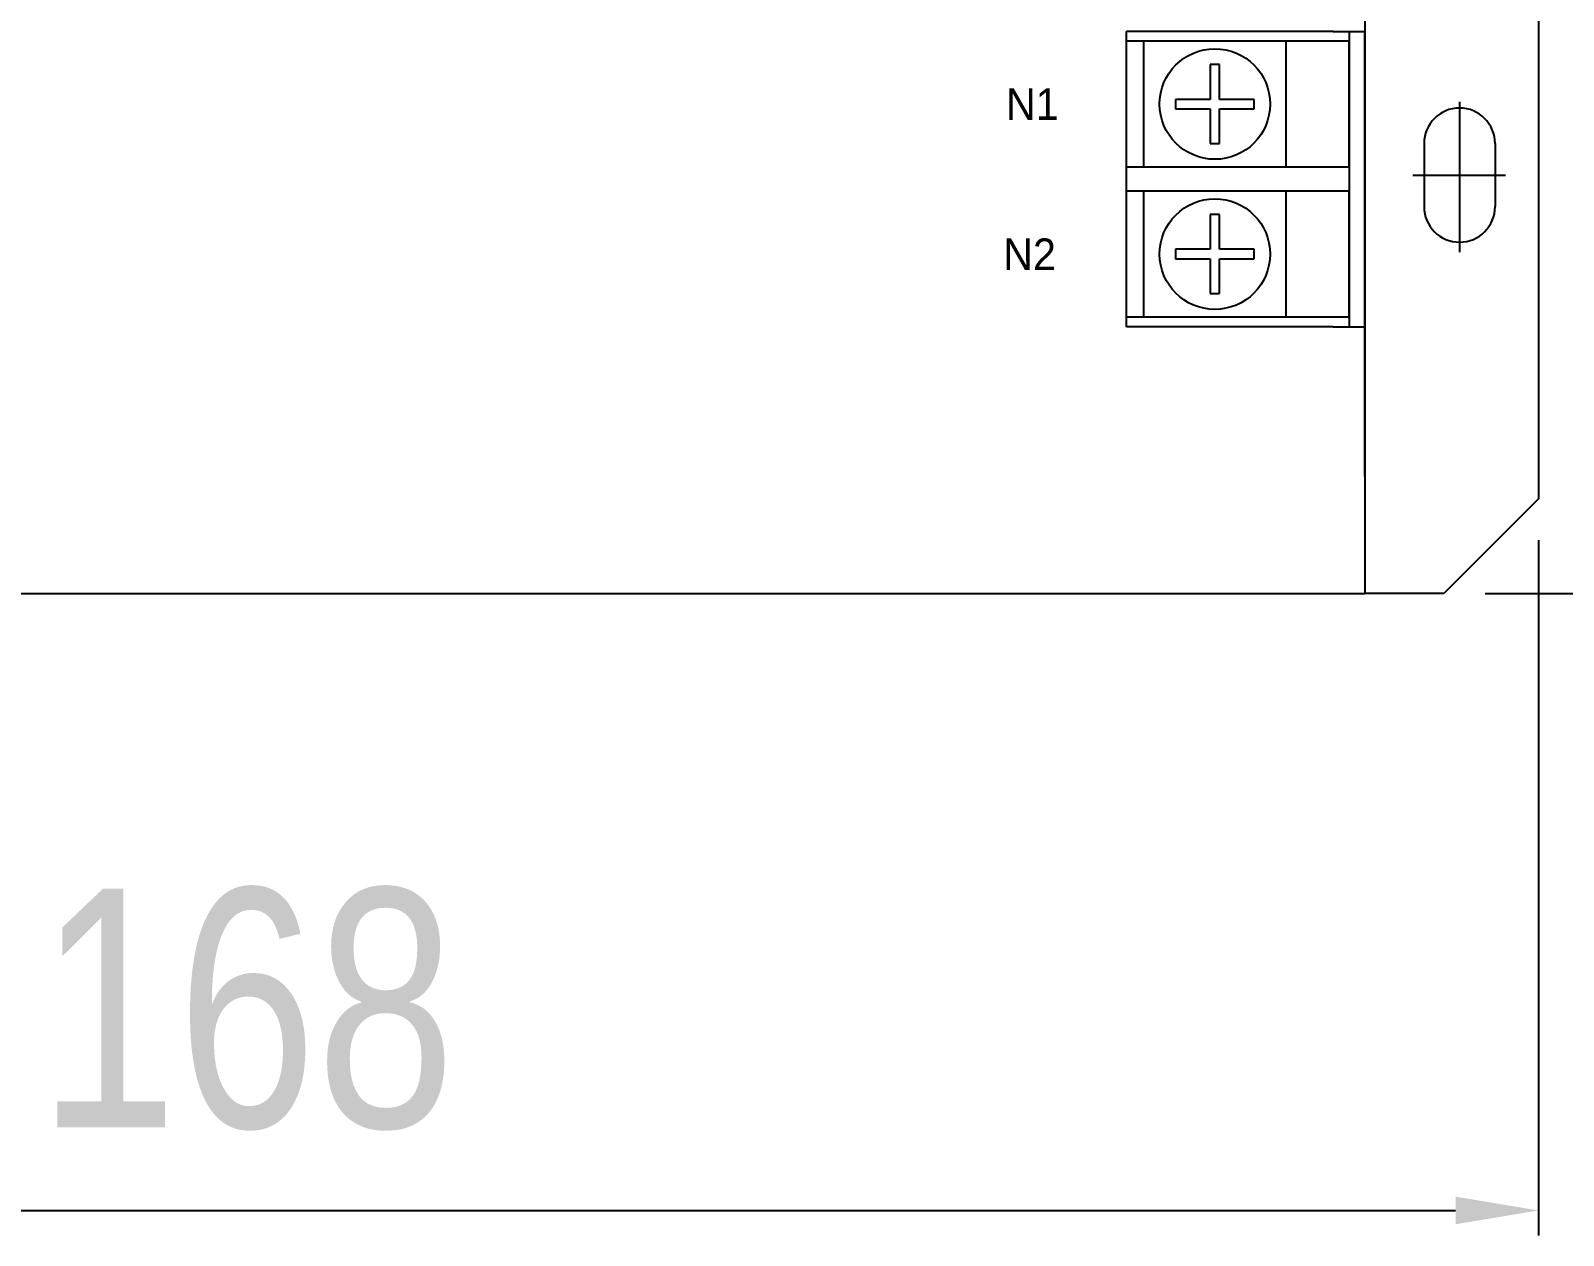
# Model space of a CAD drawing. Header units: millimetres. Extents: x 30232679 to 30326002, y -948068 to -920528.
# Drawn here: x 30315286 to 30317008, y -927074 to -925720 of the extents above; entities that cross this region are included whole.
import ezdxf

# ---------------------------------------------------------------- set-up
doc = ezdxf.new("R2010")
doc.units = ezdxf.units.MM
doc.header["$LTSCALE"] = 600
doc.header["$MEASUREMENT"] = 0
doc.layers.get('0').update_dxf_attribs({"linetype": 'CONTINUOUS'})
doc.layers.add('PARKING', color=7, linetype='CONTINUOUS')
doc.styles.add('돋움', font='Dotum.ttf')

msp = doc.modelspace()

# ---------------------------------------------------------------- linework, layer by layer
at = {"color": 1}
for p, q in [((30316980.4, -926292.6, 14196.4), (30316980.4, -927073.8, 14196.4)), ((30316920.5, -926352.5, 14196.4), (30317668.6, -926352.5, 14196.4)), ((30314092.9, -927045.8, 14196.4), (30316887.2, -927045.8, 14196.4))]:
    msp.add_line(p, q, dxfattribs=at)
msp.add_solid([(30316887.2, -927030.3, 14196.4), (30316887.2, -927061.3, 14196.4), (30316980.4, -927045.8, 14196.4)], dxfattribs=at)
at = {"layer": 'PARKING', "linetype": 'Continuous'}
for p, q in [((30316980.4, -924099.3, 14196.4), (30316980.4, -926246.1, 14196.4)), ((30316785.2, -925467.2, 14196.4), (30316785.2, -925720.9, 14196.4)), ((30316517.3, -926052.7, 14196.4), (30316517.3, -925720.9, 14196.4)), ((30316749.7, -925720.9, 14196.4), (30316517.3, -925720.9, 14196.4)), ((30316517.3, -925731.5, 14196.4), (30316732, -925731.5, 14196.4)), ((30316536.8, -925873.5, 14196.4), (30316536.8, -925731.5, 14196.4)), ((30316696.5, -925731.5, 14196.4), (30316696.5, -925873.5, 14196.4)), ((30316732, -925731.5, 14196.4), (30316767.5, -925731.5, 14196.4)), ((30316749.7, -925720.9, 14196.4), (30316785.2, -925720.9, 14196.4)), ((30316767.5, -925720.9, 14196.4), (30316767.5, -926052.7, 14196.4)), ((30316767.5, -925720.9, 14196.4), (30316767.5, -925731.5, 14196.4)), ((30316767.5, -925873.5, 14196.4), (30316767.5, -925731.5, 14196.4)), ((30316785.2, -925720.9, 14196.4), (30316785.2, -926052.7, 14196.4)), ((30316785.2, -926221.2, 14196.4), (30316785.2, -925720.9, 14196.4)), ((30316611.4, -925758.2, 14196.4), (30316611.4, -925759.5, 14196.4)), ((30316611.8, -925758.2, 14196.4), (30316611.4, -925758.2, 14196.4)), ((30316611.4, -925759.5, 14196.4), (30316611.4, -925760.9, 14196.4)), ((30316611.4, -925760.9, 14196.4), (30316611.4, -925762.3, 14196.4)), ((30316611.4, -925762.3, 14196.4), (30316611.4, -925763.8, 14196.4)), ((30316611.4, -925763.8, 14196.4), (30316611.4, -925765.3, 14196.4)), ((30316611.4, -925765.3, 14196.4), (30316611.4, -925766.9, 14196.4)), ((30316611.4, -925766.9, 14196.4), (30316611.4, -925768.4, 14196.4)), ((30316612.2, -925758.2, 14196.4), (30316611.8, -925758.2, 14196.4)), ((30316612.7, -925758.2, 14196.4), (30316612.2, -925758.2, 14196.4)), ((30316613.1, -925758.2, 14196.4), (30316612.7, -925758.2, 14196.4)), ((30316613.6, -925758.2, 14196.4), (30316613.1, -925758.2, 14196.4)), ((30316614, -925758.2, 14196.4), (30316613.6, -925758.2, 14196.4)), ((30316614.5, -925758.2, 14196.4), (30316614, -925758.2, 14196.4)), ((30316614.9, -925758.2, 14196.4), (30316614.5, -925758.2, 14196.4)), ((30316615.4, -925758.2, 14196.4), (30316614.9, -925758.2, 14196.4)), ((30316615.8, -925758.2, 14196.4), (30316615.4, -925758.2, 14196.4)), ((30316616.2, -925758.2, 14196.4), (30316615.8, -925758.2, 14196.4)), ((30316616.7, -925758.2, 14196.4), (30316616.2, -925758.2, 14196.4)), ((30316617.1, -925758.2, 14196.4), (30316616.7, -925758.2, 14196.4)), ((30316617.6, -925758.2, 14196.4), (30316617.1, -925758.2, 14196.4)), ((30316618, -925758.2, 14196.4), (30316617.6, -925758.2, 14196.4)), ((30316618.5, -925758.2, 14196.4), (30316618, -925758.2, 14196.4)), ((30316618.9, -925758.2, 14196.4), (30316618.5, -925758.2, 14196.4)), ((30316619.3, -925758.2, 14196.4), (30316618.9, -925758.2, 14196.4)), ((30316619.8, -925758.2, 14196.4), (30316619.3, -925758.2, 14196.4)), ((30316620.2, -925758.2, 14196.4), (30316619.8, -925758.2, 14196.4)), ((30316620.7, -925758.2, 14196.4), (30316620.2, -925758.2, 14196.4)), ((30316621.1, -925758.2, 14196.4), (30316620.7, -925758.2, 14196.4)), ((30316621.6, -925758.2, 14196.4), (30316621.1, -925758.2, 14196.4)), ((30316622, -925758.2, 14196.4), (30316621.6, -925758.2, 14196.4)), ((30316622, -925759.5, 14196.4), (30316622, -925758.2, 14196.4)), ((30316622, -925760.8, 14196.4), (30316622, -925759.5, 14196.4)), ((30316622, -925762.2, 14196.4), (30316622, -925760.8, 14196.4)), ((30316622, -925763.6, 14196.4), (30316622, -925762.2, 14196.4)), ((30316622, -925765, 14196.4), (30316622, -925763.6, 14196.4)), ((30316622, -925766.5, 14196.4), (30316622, -925765, 14196.4)), ((30316622, -925768, 14196.4), (30316622, -925766.5, 14196.4)), ((30316611.4, -925768.4, 14196.4), (30316611.4, -925770.1, 14196.4)), ((30316611.4, -925770.1, 14196.4), (30316611.4, -925771.7, 14196.4)), ((30316611.4, -925771.7, 14196.4), (30316611.4, -925773.4, 14196.4)), ((30316611.4, -925773.4, 14196.4), (30316611.4, -925775.1, 14196.4)), ((30316611.4, -925775.1, 14196.4), (30316611.4, -925776.7, 14196.4)), ((30316611.4, -925776.7, 14196.4), (30316611.4, -925778.4, 14196.4)), ((30316611.4, -925778.4, 14196.4), (30316611.4, -925780.1, 14196.4)), ((30316611.4, -925780.1, 14196.4), (30316611.4, -925781.8, 14196.4)), ((30316611.4, -925781.8, 14196.4), (30316611.4, -925783.5, 14196.4)), ((30316611.4, -925783.5, 14196.4), (30316611.4, -925785.2, 14196.4)), ((30316622, -925769.6, 14196.4), (30316622, -925768, 14196.4)), ((30316622, -925771.1, 14196.4), (30316622, -925769.6, 14196.4)), ((30316622, -925772.7, 14196.4), (30316622, -925771.1, 14196.4)), ((30316622, -925774.3, 14196.4), (30316622, -925772.7, 14196.4)), ((30316622, -925776, 14196.4), (30316622, -925774.3, 14196.4)), ((30316622, -925777.6, 14196.4), (30316622, -925776, 14196.4)), ((30316622, -925779.3, 14196.4), (30316622, -925777.6, 14196.4)), ((30316622, -925781.1, 14196.4), (30316622, -925779.3, 14196.4)), ((30316622, -925782.8, 14196.4), (30316622, -925781.1, 14196.4)), ((30316622, -925784.5, 14196.4), (30316622, -925782.8, 14196.4)), ((30316572.3, -925797.2, 14196.4), (30316572.3, -925797.6, 14196.4)), ((30316573.6, -925797.2, 14196.4), (30316572.3, -925797.2, 14196.4)), ((30316572.3, -925797.6, 14196.4), (30316572.3, -925798.1, 14196.4)), ((30316572.3, -925798.1, 14196.4), (30316572.3, -925798.5, 14196.4)), ((30316572.3, -925798.5, 14196.4), (30316572.3, -925799, 14196.4)), ((30316572.3, -925799, 14196.4), (30316572.3, -925799.4, 14196.4)), ((30316572.3, -925799.4, 14196.4), (30316572.3, -925799.9, 14196.4)), ((30316572.3, -925799.9, 14196.4), (30316572.3, -925800.3, 14196.4)), ((30316572.3, -925800.3, 14196.4), (30316572.3, -925800.7, 14196.4)), ((30316572.3, -925800.7, 14196.4), (30316572.3, -925801.2, 14196.4)), ((30316572.3, -925801.2, 14196.4), (30316572.3, -925801.6, 14196.4)), ((30316575, -925797.2, 14196.4), (30316573.6, -925797.2, 14196.4)), ((30316576.3, -925797.2, 14196.4), (30316575, -925797.2, 14196.4)), ((30316577.8, -925797.2, 14196.4), (30316576.3, -925797.2, 14196.4)), ((30316579.2, -925797.2, 14196.4), (30316577.8, -925797.2, 14196.4)), ((30316580.7, -925797.2, 14196.4), (30316579.2, -925797.2, 14196.4)), ((30316582.2, -925797.2, 14196.4), (30316580.7, -925797.2, 14196.4)), ((30316583.7, -925797.2, 14196.4), (30316582.2, -925797.2, 14196.4)), ((30316585.3, -925797.2, 14196.4), (30316583.7, -925797.2, 14196.4)), ((30316586.9, -925797.2, 14196.4), (30316585.3, -925797.2, 14196.4)), ((30316588.5, -925797.2, 14196.4), (30316586.9, -925797.2, 14196.4)), ((30316590.2, -925797.2, 14196.4), (30316588.5, -925797.2, 14196.4)), ((30316591.8, -925797.2, 14196.4), (30316590.2, -925797.2, 14196.4)), ((30316593.5, -925797.2, 14196.4), (30316591.8, -925797.2, 14196.4)), ((30316595.2, -925797.2, 14196.4), (30316593.5, -925797.2, 14196.4)), ((30316597, -925797.2, 14196.4), (30316595.2, -925797.2, 14196.4)), ((30316598.7, -925797.2, 14196.4), (30316597, -925797.2, 14196.4)), ((30316600.5, -925797.2, 14196.4), (30316598.7, -925797.2, 14196.4)), ((30316602.3, -925797.2, 14196.4), (30316600.5, -925797.2, 14196.4)), ((30316604.1, -925797.2, 14196.4), (30316602.3, -925797.2, 14196.4)), ((30316605.9, -925797.2, 14196.4), (30316604.1, -925797.2, 14196.4)), ((30316607.7, -925797.2, 14196.4), (30316605.9, -925797.2, 14196.4)), ((30316609.5, -925797.2, 14196.4), (30316607.7, -925797.2, 14196.4)), ((30316611.4, -925797.2, 14196.4), (30316609.5, -925797.2, 14196.4)), ((30316611.4, -925785.2, 14196.4), (30316611.4, -925786.9, 14196.4)), ((30316611.4, -925786.9, 14196.4), (30316611.4, -925788.6, 14196.4)), ((30316611.4, -925788.6, 14196.4), (30316611.4, -925790.3, 14196.4)), ((30316611.4, -925790.3, 14196.4), (30316611.4, -925792.1, 14196.4)), ((30316611.4, -925792.1, 14196.4), (30316611.4, -925793.8, 14196.4)), ((30316611.4, -925793.8, 14196.4), (30316611.4, -925795.5, 14196.4)), ((30316611.4, -925795.5, 14196.4), (30316611.4, -925797.2, 14196.4)), ((30316622, -925786.3, 14196.4), (30316622, -925784.5, 14196.4)), ((30316622, -925788.1, 14196.4), (30316622, -925786.3, 14196.4)), ((30316622, -925789.9, 14196.4), (30316622, -925788.1, 14196.4)), ((30316622, -925791.7, 14196.4), (30316622, -925789.9, 14196.4)), ((30316622, -925793.6, 14196.4), (30316622, -925791.7, 14196.4)), ((30316622, -925795.4, 14196.4), (30316622, -925793.6, 14196.4)), ((30316622, -925797.2, 14196.4), (30316622, -925795.4, 14196.4)), ((30316623.7, -925797.2, 14196.4), (30316622, -925797.2, 14196.4)), ((30316625.4, -925797.2, 14196.4), (30316623.7, -925797.2, 14196.4)), ((30316627.1, -925797.2, 14196.4), (30316625.4, -925797.2, 14196.4)), ((30316628.9, -925797.2, 14196.4), (30316627.1, -925797.2, 14196.4)), ((30316630.6, -925797.2, 14196.4), (30316628.9, -925797.2, 14196.4)), ((30316632.3, -925797.2, 14196.4), (30316630.6, -925797.2, 14196.4)), ((30316634, -925797.2, 14196.4), (30316632.3, -925797.2, 14196.4)), ((30316635.7, -925797.2, 14196.4), (30316634, -925797.2, 14196.4)), ((30316637.4, -925797.2, 14196.4), (30316635.7, -925797.2, 14196.4)), ((30316639.1, -925797.2, 14196.4), (30316637.4, -925797.2, 14196.4)), ((30316640.8, -925797.2, 14196.4), (30316639.1, -925797.2, 14196.4)), ((30316642.5, -925797.2, 14196.4), (30316640.8, -925797.2, 14196.4)), ((30316644.1, -925797.2, 14196.4), (30316642.5, -925797.2, 14196.4)), ((30316645.8, -925797.2, 14196.4), (30316644.1, -925797.2, 14196.4)), ((30316647.5, -925797.2, 14196.4), (30316645.8, -925797.2, 14196.4)), ((30316649.1, -925797.2, 14196.4), (30316647.5, -925797.2, 14196.4)), ((30316650.8, -925797.2, 14196.4), (30316649.1, -925797.2, 14196.4)), ((30316652.3, -925797.2, 14196.4), (30316650.8, -925797.2, 14196.4)), ((30316653.9, -925797.2, 14196.4), (30316652.3, -925797.2, 14196.4)), ((30316655.4, -925797.2, 14196.4), (30316653.9, -925797.2, 14196.4)), ((30316656.9, -925797.2, 14196.4), (30316655.4, -925797.2, 14196.4)), ((30316658.3, -925797.2, 14196.4), (30316656.9, -925797.2, 14196.4)), ((30316659.7, -925797.2, 14196.4), (30316658.3, -925797.2, 14196.4)), ((30316661, -925797.2, 14196.4), (30316659.7, -925797.2, 14196.4)), ((30316661, -925797.6, 14196.4), (30316661, -925797.2, 14196.4)), ((30316661, -925798.1, 14196.4), (30316661, -925797.6, 14196.4)), ((30316661, -925798.5, 14196.4), (30316661, -925798.1, 14196.4)), ((30316661, -925799, 14196.4), (30316661, -925798.5, 14196.4)), ((30316661, -925799.4, 14196.4), (30316661, -925799, 14196.4)), ((30316661, -925799.9, 14196.4), (30316661, -925799.4, 14196.4)), ((30316661, -925800.3, 14196.4), (30316661, -925799.9, 14196.4)), ((30316661, -925800.7, 14196.4), (30316661, -925800.3, 14196.4)), ((30316661, -925801.2, 14196.4), (30316661, -925800.7, 14196.4)), ((30316661, -925801.6, 14196.4), (30316661, -925801.2, 14196.4)), ((30316891.7, -925800, 14196.4), (30316891.7, -925968.8, 14196.4)), ((30316572.3, -925801.6, 14196.4), (30316572.3, -925802.1, 14196.4)), ((30316572.3, -925802.1, 14196.4), (30316572.3, -925802.5, 14196.4)), ((30316572.3, -925802.5, 14196.4), (30316572.3, -925803, 14196.4)), ((30316572.3, -925803, 14196.4), (30316572.3, -925803.4, 14196.4)), ((30316572.3, -925803.4, 14196.4), (30316572.3, -925803.8, 14196.4)), ((30316572.3, -925803.8, 14196.4), (30316572.3, -925804.3, 14196.4)), ((30316572.3, -925804.3, 14196.4), (30316572.3, -925804.7, 14196.4)), ((30316572.3, -925804.7, 14196.4), (30316572.3, -925805.2, 14196.4)), ((30316572.3, -925805.2, 14196.4), (30316572.3, -925805.6, 14196.4)), ((30316572.3, -925805.6, 14196.4), (30316572.3, -925806.1, 14196.4)), ((30316572.3, -925806.1, 14196.4), (30316572.3, -925806.5, 14196.4)), ((30316572.3, -925806.5, 14196.4), (30316572.3, -925806.9, 14196.4)), ((30316572.3, -925806.9, 14196.4), (30316572.3, -925807.4, 14196.4)), ((30316572.3, -925807.4, 14196.4), (30316572.3, -925807.8, 14196.4)), ((30316572.3, -925807.8, 14196.4), (30316573.7, -925807.8, 14196.4)), ((30316573.7, -925807.8, 14196.4), (30316575.1, -925807.8, 14196.4)), ((30316575.1, -925807.8, 14196.4), (30316576.5, -925807.8, 14196.4)), ((30316576.5, -925807.8, 14196.4), (30316578, -925807.8, 14196.4)), ((30316578, -925807.8, 14196.4), (30316579.5, -925807.8, 14196.4)), ((30316579.5, -925807.8, 14196.4), (30316581, -925807.8, 14196.4)), ((30316581, -925807.8, 14196.4), (30316582.6, -925807.8, 14196.4)), ((30316582.6, -925807.8, 14196.4), (30316584.2, -925807.8, 14196.4)), ((30316584.2, -925807.8, 14196.4), (30316585.9, -925807.8, 14196.4)), ((30316585.9, -925807.8, 14196.4), (30316587.6, -925807.8, 14196.4)), ((30316587.6, -925807.8, 14196.4), (30316589.2, -925807.8, 14196.4)), ((30316589.2, -925807.8, 14196.4), (30316590.9, -925807.8, 14196.4)), ((30316590.9, -925807.8, 14196.4), (30316592.6, -925807.8, 14196.4)), ((30316592.6, -925807.8, 14196.4), (30316594.3, -925807.8, 14196.4)), ((30316594.3, -925807.8, 14196.4), (30316596, -925807.8, 14196.4)), ((30316596, -925807.8, 14196.4), (30316597.7, -925807.8, 14196.4)), ((30316597.7, -925807.8, 14196.4), (30316599.4, -925807.8, 14196.4)), ((30316599.4, -925807.8, 14196.4), (30316601.1, -925807.8, 14196.4)), ((30316601.1, -925807.8, 14196.4), (30316602.8, -925807.8, 14196.4)), ((30316602.8, -925807.8, 14196.4), (30316604.5, -925807.8, 14196.4)), ((30316604.5, -925807.8, 14196.4), (30316606.2, -925807.8, 14196.4)), ((30316606.2, -925807.8, 14196.4), (30316607.9, -925807.8, 14196.4)), ((30316607.9, -925807.8, 14196.4), (30316609.6, -925807.8, 14196.4)), ((30316609.6, -925807.8, 14196.4), (30316611.4, -925807.8, 14196.4)), ((30316611.4, -925807.8, 14196.4), (30316611.4, -925809.7, 14196.4)), ((30316611.4, -925809.7, 14196.4), (30316611.4, -925811.5, 14196.4)), ((30316611.4, -925811.5, 14196.4), (30316611.4, -925813.3, 14196.4)), ((30316611.4, -925813.3, 14196.4), (30316611.4, -925815.1, 14196.4)), ((30316611.4, -925815.1, 14196.4), (30316611.4, -925816.9, 14196.4)), ((30316611.4, -925816.9, 14196.4), (30316611.4, -925818.7, 14196.4)), ((30316611.4, -925818.7, 14196.4), (30316611.4, -925820.5, 14196.4)), ((30316622, -925809.5, 14196.4), (30316622, -925807.8, 14196.4)), ((30316622, -925807.8, 14196.4), (30316623.8, -925807.8, 14196.4)), ((30316622, -925811.3, 14196.4), (30316622, -925809.5, 14196.4)), ((30316622, -925813, 14196.4), (30316622, -925811.3, 14196.4)), ((30316622, -925814.7, 14196.4), (30316622, -925813, 14196.4)), ((30316622, -925816.4, 14196.4), (30316622, -925814.7, 14196.4)), ((30316622, -925818.1, 14196.4), (30316622, -925816.4, 14196.4)), ((30316622, -925819.8, 14196.4), (30316622, -925818.1, 14196.4)), ((30316623.8, -925807.8, 14196.4), (30316625.6, -925807.8, 14196.4)), ((30316625.6, -925807.8, 14196.4), (30316627.5, -925807.8, 14196.4)), ((30316627.5, -925807.8, 14196.4), (30316629.3, -925807.8, 14196.4)), ((30316629.3, -925807.8, 14196.4), (30316631.1, -925807.8, 14196.4)), ((30316631.1, -925807.8, 14196.4), (30316632.9, -925807.8, 14196.4)), ((30316632.9, -925807.8, 14196.4), (30316634.7, -925807.8, 14196.4)), ((30316634.7, -925807.8, 14196.4), (30316636.4, -925807.8, 14196.4)), ((30316636.4, -925807.8, 14196.4), (30316638.1, -925807.8, 14196.4)), ((30316638.1, -925807.8, 14196.4), (30316639.9, -925807.8, 14196.4)), ((30316639.9, -925807.8, 14196.4), (30316641.6, -925807.8, 14196.4)), ((30316641.6, -925807.8, 14196.4), (30316643.2, -925807.8, 14196.4)), ((30316643.2, -925807.8, 14196.4), (30316644.9, -925807.8, 14196.4)), ((30316644.9, -925807.8, 14196.4), (30316646.5, -925807.8, 14196.4)), ((30316646.5, -925807.8, 14196.4), (30316648.1, -925807.8, 14196.4)), ((30316648.1, -925807.8, 14196.4), (30316649.6, -925807.8, 14196.4)), ((30316649.6, -925807.8, 14196.4), (30316651.2, -925807.8, 14196.4)), ((30316651.2, -925807.8, 14196.4), (30316652.7, -925807.8, 14196.4)), ((30316652.7, -925807.8, 14196.4), (30316654.2, -925807.8, 14196.4)), ((30316654.2, -925807.8, 14196.4), (30316655.6, -925807.8, 14196.4)), ((30316655.6, -925807.8, 14196.4), (30316657, -925807.8, 14196.4)), ((30316657, -925807.8, 14196.4), (30316658.4, -925807.8, 14196.4)), ((30316658.4, -925807.8, 14196.4), (30316659.7, -925807.8, 14196.4)), ((30316659.7, -925807.8, 14196.4), (30316661, -925807.8, 14196.4)), ((30316661, -925802.1, 14196.4), (30316661, -925801.6, 14196.4)), ((30316661, -925802.5, 14196.4), (30316661, -925802.1, 14196.4)), ((30316661, -925803, 14196.4), (30316661, -925802.5, 14196.4)), ((30316661, -925803.4, 14196.4), (30316661, -925803, 14196.4)), ((30316661, -925803.8, 14196.4), (30316661, -925803.4, 14196.4)), ((30316661, -925804.3, 14196.4), (30316661, -925803.8, 14196.4)), ((30316661, -925804.7, 14196.4), (30316661, -925804.3, 14196.4)), ((30316661, -925805.2, 14196.4), (30316661, -925804.7, 14196.4)), ((30316661, -925805.6, 14196.4), (30316661, -925805.2, 14196.4)), ((30316661, -925806.1, 14196.4), (30316661, -925805.6, 14196.4)), ((30316661, -925806.5, 14196.4), (30316661, -925806.1, 14196.4)), ((30316661, -925806.9, 14196.4), (30316661, -925806.5, 14196.4)), ((30316661, -925807.4, 14196.4), (30316661, -925806.9, 14196.4)), ((30316661, -925807.8, 14196.4), (30316661, -925807.4, 14196.4)), ((30316611.4, -925820.5, 14196.4), (30316611.4, -925822.2, 14196.4)), ((30316611.4, -925822.2, 14196.4), (30316611.4, -925824, 14196.4)), ((30316611.4, -925824, 14196.4), (30316611.4, -925825.7, 14196.4)), ((30316611.4, -925825.7, 14196.4), (30316611.4, -925827.4, 14196.4)), ((30316611.4, -925827.4, 14196.4), (30316611.4, -925829, 14196.4)), ((30316611.4, -925829, 14196.4), (30316611.4, -925830.7, 14196.4)), ((30316611.4, -925830.7, 14196.4), (30316611.4, -925832.3, 14196.4)), ((30316611.4, -925832.3, 14196.4), (30316611.4, -925833.9, 14196.4)), ((30316611.4, -925833.9, 14196.4), (30316611.4, -925835.5, 14196.4)), ((30316611.4, -925835.5, 14196.4), (30316611.4, -925837, 14196.4)), ((30316622, -925821.5, 14196.4), (30316622, -925819.8, 14196.4)), ((30316622, -925823.2, 14196.4), (30316622, -925821.5, 14196.4)), ((30316622, -925824.9, 14196.4), (30316622, -925823.2, 14196.4)), ((30316622, -925826.6, 14196.4), (30316622, -925824.9, 14196.4)), ((30316622, -925828.3, 14196.4), (30316622, -925826.6, 14196.4)), ((30316622, -925830, 14196.4), (30316622, -925828.3, 14196.4)), ((30316622, -925831.6, 14196.4), (30316622, -925830, 14196.4)), ((30316622, -925833.3, 14196.4), (30316622, -925831.6, 14196.4)), ((30316622, -925835, 14196.4), (30316622, -925833.3, 14196.4)), ((30316622, -925836.6, 14196.4), (30316622, -925835, 14196.4)), ((30316611.4, -925837, 14196.4), (30316611.4, -925838.5, 14196.4)), ((30316611.4, -925838.5, 14196.4), (30316611.4, -925840, 14196.4)), ((30316611.4, -925840, 14196.4), (30316611.4, -925841.4, 14196.4)), ((30316611.4, -925841.4, 14196.4), (30316611.4, -925842.9, 14196.4)), ((30316611.4, -925842.9, 14196.4), (30316611.4, -925844.2, 14196.4)), ((30316611.4, -925844.2, 14196.4), (30316611.4, -925845.6, 14196.4)), ((30316611.4, -925845.6, 14196.4), (30316611.4, -925846.9, 14196.4)), ((30316611.4, -925846.9, 14196.4), (30316611.6, -925846.9, 14196.4)), ((30316611.6, -925846.9, 14196.4), (30316611.8, -925846.9, 14196.4)), ((30316611.8, -925846.9, 14196.4), (30316612, -925846.9, 14196.4)), ((30316612, -925846.9, 14196.4), (30316612.2, -925846.9, 14196.4)), ((30316612.2, -925846.9, 14196.4), (30316612.5, -925846.9, 14196.4)), ((30316612.5, -925846.9, 14196.4), (30316612.7, -925846.9, 14196.4)), ((30316612.7, -925846.9, 14196.4), (30316612.9, -925846.9, 14196.4)), ((30316612.9, -925846.9, 14196.4), (30316613.1, -925846.9, 14196.4)), ((30316613.1, -925846.9, 14196.4), (30316613.4, -925846.9, 14196.4)), ((30316613.4, -925846.9, 14196.4), (30316613.6, -925846.9, 14196.4)), ((30316613.6, -925846.9, 14196.4), (30316613.8, -925846.9, 14196.4)), ((30316613.8, -925846.9, 14196.4), (30316614, -925846.9, 14196.4)), ((30316614, -925846.9, 14196.4), (30316614.2, -925846.9, 14196.4)), ((30316614.2, -925846.9, 14196.4), (30316614.5, -925846.9, 14196.4)), ((30316614.5, -925846.9, 14196.4), (30316614.7, -925846.9, 14196.4)), ((30316614.7, -925846.9, 14196.4), (30316614.9, -925846.9, 14196.4)), ((30316614.9, -925846.9, 14196.4), (30316615.1, -925846.9, 14196.4)), ((30316615.1, -925846.9, 14196.4), (30316615.4, -925846.9, 14196.4)), ((30316615.4, -925846.9, 14196.4), (30316615.6, -925846.9, 14196.4)), ((30316615.6, -925846.9, 14196.4), (30316615.8, -925846.9, 14196.4)), ((30316615.8, -925846.9, 14196.4), (30316616, -925846.9, 14196.4)), ((30316616, -925846.9, 14196.4), (30316616.2, -925846.9, 14196.4)), ((30316616.2, -925846.9, 14196.4), (30316616.5, -925846.9, 14196.4)), ((30316616.5, -925846.9, 14196.4), (30316616.7, -925846.9, 14196.4)), ((30316616.7, -925846.9, 14196.4), (30316616.9, -925846.9, 14196.4)), ((30316616.9, -925846.9, 14196.4), (30316617.1, -925846.9, 14196.4)), ((30316617.1, -925846.9, 14196.4), (30316617.4, -925846.9, 14196.4)), ((30316617.4, -925846.9, 14196.4), (30316617.6, -925846.9, 14196.4)), ((30316617.6, -925846.9, 14196.4), (30316617.8, -925846.9, 14196.4)), ((30316617.8, -925846.9, 14196.4), (30316618, -925846.9, 14196.4)), ((30316618, -925846.9, 14196.4), (30316618.2, -925846.9, 14196.4)), ((30316618.2, -925846.9, 14196.4), (30316618.5, -925846.9, 14196.4)), ((30316618.5, -925846.9, 14196.4), (30316618.7, -925846.9, 14196.4)), ((30316618.7, -925846.9, 14196.4), (30316618.9, -925846.9, 14196.4)), ((30316618.9, -925846.9, 14196.4), (30316619.1, -925846.9, 14196.4)), ((30316619.1, -925846.9, 14196.4), (30316619.3, -925846.9, 14196.4)), ((30316619.3, -925846.9, 14196.4), (30316619.6, -925846.9, 14196.4)), ((30316619.6, -925846.9, 14196.4), (30316619.8, -925846.9, 14196.4)), ((30316619.8, -925846.9, 14196.4), (30316620, -925846.9, 14196.4)), ((30316620, -925846.9, 14196.4), (30316620.2, -925846.9, 14196.4)), ((30316620.2, -925846.9, 14196.4), (30316620.5, -925846.9, 14196.4)), ((30316620.5, -925846.9, 14196.4), (30316620.7, -925846.9, 14196.4)), ((30316620.7, -925846.9, 14196.4), (30316620.9, -925846.9, 14196.4)), ((30316620.9, -925846.9, 14196.4), (30316621.1, -925846.9, 14196.4)), ((30316621.1, -925846.9, 14196.4), (30316621.3, -925846.9, 14196.4)), ((30316621.3, -925846.9, 14196.4), (30316621.6, -925846.9, 14196.4)), ((30316621.6, -925846.9, 14196.4), (30316621.8, -925846.9, 14196.4)), ((30316621.8, -925846.9, 14196.4), (30316622, -925846.9, 14196.4)), ((30316622, -925838.2, 14196.4), (30316622, -925836.6, 14196.4)), ((30316622, -925839.7, 14196.4), (30316622, -925838.2, 14196.4)), ((30316622, -925841.2, 14196.4), (30316622, -925839.7, 14196.4)), ((30316622, -925842.7, 14196.4), (30316622, -925841.2, 14196.4)), ((30316622, -925844.1, 14196.4), (30316622, -925842.7, 14196.4)), ((30316622, -925845.5, 14196.4), (30316622, -925844.1, 14196.4)), ((30316622, -925846.9, 14196.4), (30316622, -925845.5, 14196.4)), ((30316851.8, -925846.9, 14196.4), (30316851.8, -925917.8, 14196.4)), ((30316931.6, -925846.9, 14196.4), (30316931.6, -925917.8, 14196.4)), ((30316732, -925873.5, 14196.4), (30316517.3, -925873.5, 14196.4)), ((30316767.5, -925873.5, 14196.4), (30316732, -925873.5, 14196.4)), ((30316767.5, -925873.5, 14196.4), (30316767.5, -925900.1, 14196.4)), ((30316839.2, -925882.4, 14196.4), (30316943.2, -925882.4, 14196.4)), ((30316517.3, -925900.1, 14196.4), (30316732, -925900.1, 14196.4)), ((30316536.8, -926042, 14196.4), (30316536.8, -925900.1, 14196.4)), ((30316696.5, -925900.1, 14196.4), (30316696.5, -926042, 14196.4)), ((30316732, -925900.1, 14196.4), (30316767.5, -925900.1, 14196.4)), ((30316767.5, -926042, 14196.4), (30316767.5, -925900.1, 14196.4)), ((30316611.4, -925926.7, 14196.4), (30316611.4, -925928.1, 14196.4)), ((30316611.6, -925926.7, 14196.4), (30316611.4, -925926.7, 14196.4)), ((30316611.4, -925928.1, 14196.4), (30316611.4, -925929.4, 14196.4)), ((30316611.4, -925929.4, 14196.4), (30316611.4, -925930.9, 14196.4)), ((30316611.4, -925930.9, 14196.4), (30316611.4, -925932.4, 14196.4)), ((30316611.4, -925932.4, 14196.4), (30316611.4, -925933.9, 14196.4)), ((30316611.4, -925933.9, 14196.4), (30316611.4, -925935.4, 14196.4)), ((30316611.4, -925935.4, 14196.4), (30316611.4, -925937, 14196.4)), ((30316611.4, -925937, 14196.4), (30316611.4, -925938.6, 14196.4)), ((30316611.4, -925938.6, 14196.4), (30316611.4, -925940.3, 14196.4)), ((30316611.8, -925926.7, 14196.4), (30316611.6, -925926.7, 14196.4)), ((30316612, -925926.7, 14196.4), (30316611.8, -925926.7, 14196.4)), ((30316612.2, -925926.7, 14196.4), (30316612, -925926.7, 14196.4)), ((30316612.5, -925926.7, 14196.4), (30316612.2, -925926.7, 14196.4)), ((30316612.7, -925926.7, 14196.4), (30316612.5, -925926.7, 14196.4)), ((30316612.9, -925926.7, 14196.4), (30316612.7, -925926.7, 14196.4)), ((30316613.1, -925926.7, 14196.4), (30316612.9, -925926.7, 14196.4)), ((30316613.4, -925926.7, 14196.4), (30316613.1, -925926.7, 14196.4)), ((30316613.6, -925926.7, 14196.4), (30316613.4, -925926.7, 14196.4)), ((30316613.8, -925926.7, 14196.4), (30316613.6, -925926.7, 14196.4)), ((30316614, -925926.7, 14196.4), (30316613.8, -925926.7, 14196.4)), ((30316614.2, -925926.7, 14196.4), (30316614, -925926.7, 14196.4)), ((30316614.5, -925926.7, 14196.4), (30316614.2, -925926.7, 14196.4)), ((30316614.7, -925926.7, 14196.4), (30316614.5, -925926.7, 14196.4)), ((30316614.9, -925926.7, 14196.4), (30316614.7, -925926.7, 14196.4)), ((30316615.1, -925926.7, 14196.4), (30316614.9, -925926.7, 14196.4)), ((30316615.4, -925926.7, 14196.4), (30316615.1, -925926.7, 14196.4)), ((30316615.6, -925926.7, 14196.4), (30316615.4, -925926.7, 14196.4)), ((30316615.8, -925926.7, 14196.4), (30316615.6, -925926.7, 14196.4)), ((30316616, -925926.7, 14196.4), (30316615.8, -925926.7, 14196.4)), ((30316616.2, -925926.7, 14196.4), (30316616, -925926.7, 14196.4)), ((30316616.5, -925926.7, 14196.4), (30316616.2, -925926.7, 14196.4)), ((30316616.7, -925926.7, 14196.4), (30316616.5, -925926.7, 14196.4)), ((30316616.9, -925926.7, 14196.4), (30316616.7, -925926.7, 14196.4)), ((30316617.1, -925926.7, 14196.4), (30316616.9, -925926.7, 14196.4)), ((30316617.4, -925926.7, 14196.4), (30316617.1, -925926.7, 14196.4)), ((30316617.6, -925926.7, 14196.4), (30316617.4, -925926.7, 14196.4)), ((30316617.8, -925926.7, 14196.4), (30316617.6, -925926.7, 14196.4)), ((30316618, -925926.7, 14196.4), (30316617.8, -925926.7, 14196.4)), ((30316618.2, -925926.7, 14196.4), (30316618, -925926.7, 14196.4)), ((30316618.5, -925926.7, 14196.4), (30316618.2, -925926.7, 14196.4)), ((30316618.7, -925926.7, 14196.4), (30316618.5, -925926.7, 14196.4)), ((30316618.9, -925926.7, 14196.4), (30316618.7, -925926.7, 14196.4)), ((30316619.1, -925926.7, 14196.4), (30316618.9, -925926.7, 14196.4)), ((30316619.3, -925926.7, 14196.4), (30316619.1, -925926.7, 14196.4)), ((30316619.6, -925926.7, 14196.4), (30316619.3, -925926.7, 14196.4)), ((30316619.8, -925926.7, 14196.4), (30316619.6, -925926.7, 14196.4)), ((30316620, -925926.7, 14196.4), (30316619.8, -925926.7, 14196.4)), ((30316620.2, -925926.7, 14196.4), (30316620, -925926.7, 14196.4)), ((30316620.5, -925926.7, 14196.4), (30316620.2, -925926.7, 14196.4)), ((30316620.7, -925926.7, 14196.4), (30316620.5, -925926.7, 14196.4)), ((30316620.9, -925926.7, 14196.4), (30316620.7, -925926.7, 14196.4)), ((30316621.1, -925926.7, 14196.4), (30316620.9, -925926.7, 14196.4)), ((30316621.3, -925926.7, 14196.4), (30316621.1, -925926.7, 14196.4)), ((30316621.6, -925926.7, 14196.4), (30316621.3, -925926.7, 14196.4)), ((30316621.8, -925926.7, 14196.4), (30316621.6, -925926.7, 14196.4)), ((30316622, -925926.7, 14196.4), (30316621.8, -925926.7, 14196.4)), ((30316622, -925928, 14196.4), (30316622, -925926.7, 14196.4)), ((30316622, -925929.3, 14196.4), (30316622, -925928, 14196.4)), ((30316622, -925930.7, 14196.4), (30316622, -925929.3, 14196.4)), ((30316622, -925932.1, 14196.4), (30316622, -925930.7, 14196.4)), ((30316622, -925933.6, 14196.4), (30316622, -925932.1, 14196.4)), ((30316622, -925935.1, 14196.4), (30316622, -925933.6, 14196.4)), ((30316622, -925936.6, 14196.4), (30316622, -925935.1, 14196.4)), ((30316622, -925938.1, 14196.4), (30316622, -925936.6, 14196.4)), ((30316622, -925939.7, 14196.4), (30316622, -925938.1, 14196.4)), ((30316611.4, -925940.3, 14196.4), (30316611.4, -925941.9, 14196.4)), ((30316611.4, -925941.9, 14196.4), (30316611.4, -925943.6, 14196.4)), ((30316611.4, -925943.6, 14196.4), (30316611.4, -925945.3, 14196.4)), ((30316611.4, -925945.3, 14196.4), (30316611.4, -925947, 14196.4)), ((30316611.4, -925947, 14196.4), (30316611.4, -925948.7, 14196.4)), ((30316611.4, -925948.7, 14196.4), (30316611.4, -925950.4, 14196.4)), ((30316611.4, -925950.4, 14196.4), (30316611.4, -925952.1, 14196.4)), ((30316611.4, -925952.1, 14196.4), (30316611.4, -925953.8, 14196.4)), ((30316611.4, -925953.8, 14196.4), (30316611.4, -925955.5, 14196.4)), ((30316611.4, -925955.5, 14196.4), (30316611.4, -925957.2, 14196.4)), ((30316622, -925941.3, 14196.4), (30316622, -925939.7, 14196.4)), ((30316622, -925942.9, 14196.4), (30316622, -925941.3, 14196.4)), ((30316622, -925944.5, 14196.4), (30316622, -925942.9, 14196.4)), ((30316622, -925946.2, 14196.4), (30316622, -925944.5, 14196.4)), ((30316622, -925947.9, 14196.4), (30316622, -925946.2, 14196.4)), ((30316622, -925949.6, 14196.4), (30316622, -925947.9, 14196.4)), ((30316622, -925951.3, 14196.4), (30316622, -925949.6, 14196.4)), ((30316622, -925953.1, 14196.4), (30316622, -925951.3, 14196.4)), ((30316622, -925954.9, 14196.4), (30316622, -925953.1, 14196.4)), ((30316622, -925956.7, 14196.4), (30316622, -925954.9, 14196.4)), ((30316573.6, -925965.7, 14196.4), (30316572.3, -925965.7, 14196.4)), ((30316572.3, -925965.7, 14196.4), (30316572.3, -925966.2, 14196.4)), ((30316572.3, -925966.2, 14196.4), (30316572.3, -925966.6, 14196.4)), ((30316572.3, -925966.6, 14196.4), (30316572.3, -925967.1, 14196.4)), ((30316572.3, -925967.1, 14196.4), (30316572.3, -925967.5, 14196.4)), ((30316572.3, -925967.5, 14196.4), (30316572.3, -925968, 14196.4)), ((30316572.3, -925968, 14196.4), (30316572.3, -925968.4, 14196.4)), ((30316572.3, -925968.4, 14196.4), (30316572.3, -925968.8, 14196.4)), ((30316572.3, -925968.8, 14196.4), (30316572.3, -925969.3, 14196.4)), ((30316572.3, -925969.3, 14196.4), (30316572.3, -925969.7, 14196.4)), ((30316572.3, -925969.7, 14196.4), (30316572.3, -925970.2, 14196.4)), ((30316572.3, -925970.2, 14196.4), (30316572.3, -925970.6, 14196.4)), ((30316572.3, -925970.6, 14196.4), (30316572.3, -925971.1, 14196.4)), ((30316572.3, -925971.1, 14196.4), (30316572.3, -925971.5, 14196.4)), ((30316572.3, -925971.5, 14196.4), (30316572.3, -925971.9, 14196.4)), ((30316572.3, -925971.9, 14196.4), (30316572.3, -925972.4, 14196.4)), ((30316572.3, -925972.4, 14196.4), (30316572.3, -925972.8, 14196.4)), ((30316572.3, -925972.8, 14196.4), (30316572.3, -925973.3, 14196.4)), ((30316572.3, -925973.3, 14196.4), (30316572.3, -925973.7, 14196.4)), ((30316572.3, -925973.7, 14196.4), (30316572.3, -925974.2, 14196.4)), ((30316575, -925965.7, 14196.4), (30316573.6, -925965.7, 14196.4)), ((30316576.3, -925965.7, 14196.4), (30316575, -925965.7, 14196.4)), ((30316577.8, -925965.7, 14196.4), (30316576.3, -925965.7, 14196.4)), ((30316579.2, -925965.7, 14196.4), (30316577.8, -925965.7, 14196.4)), ((30316580.7, -925965.7, 14196.4), (30316579.2, -925965.7, 14196.4)), ((30316582.2, -925965.7, 14196.4), (30316580.7, -925965.7, 14196.4)), ((30316583.7, -925965.7, 14196.4), (30316582.2, -925965.7, 14196.4)), ((30316585.3, -925965.7, 14196.4), (30316583.7, -925965.7, 14196.4)), ((30316586.9, -925965.7, 14196.4), (30316585.3, -925965.7, 14196.4)), ((30316588.5, -925965.7, 14196.4), (30316586.9, -925965.7, 14196.4)), ((30316590.2, -925965.7, 14196.4), (30316588.5, -925965.7, 14196.4)), ((30316591.8, -925965.7, 14196.4), (30316590.2, -925965.7, 14196.4)), ((30316593.5, -925965.7, 14196.4), (30316591.8, -925965.7, 14196.4)), ((30316595.2, -925965.7, 14196.4), (30316593.5, -925965.7, 14196.4)), ((30316597, -925965.7, 14196.4), (30316595.2, -925965.7, 14196.4)), ((30316598.7, -925965.7, 14196.4), (30316597, -925965.7, 14196.4)), ((30316600.5, -925965.7, 14196.4), (30316598.7, -925965.7, 14196.4)), ((30316602.3, -925965.7, 14196.4), (30316600.5, -925965.7, 14196.4)), ((30316604.1, -925965.7, 14196.4), (30316602.3, -925965.7, 14196.4)), ((30316605.9, -925965.7, 14196.4), (30316604.1, -925965.7, 14196.4)), ((30316607.7, -925965.7, 14196.4), (30316605.9, -925965.7, 14196.4)), ((30316609.5, -925965.7, 14196.4), (30316607.7, -925965.7, 14196.4)), ((30316611.4, -925965.7, 14196.4), (30316609.5, -925965.7, 14196.4)), ((30316611.4, -925957.2, 14196.4), (30316611.4, -925958.9, 14196.4)), ((30316611.4, -925958.9, 14196.4), (30316611.4, -925960.6, 14196.4)), ((30316611.4, -925960.6, 14196.4), (30316611.4, -925962.3, 14196.4)), ((30316611.4, -925962.3, 14196.4), (30316611.4, -925964, 14196.4)), ((30316611.4, -925964, 14196.4), (30316611.4, -925965.7, 14196.4)), ((30316622, -925958.5, 14196.4), (30316622, -925956.7, 14196.4)), ((30316622, -925960.3, 14196.4), (30316622, -925958.5, 14196.4)), ((30316622, -925962.1, 14196.4), (30316622, -925960.3, 14196.4)), ((30316622, -925963.9, 14196.4), (30316622, -925962.1, 14196.4)), ((30316622, -925965.7, 14196.4), (30316622, -925963.9, 14196.4)), ((30316623.7, -925965.7, 14196.4), (30316622, -925965.7, 14196.4)), ((30316625.4, -925965.7, 14196.4), (30316623.7, -925965.7, 14196.4)), ((30316627.1, -925965.7, 14196.4), (30316625.4, -925965.7, 14196.4)), ((30316628.9, -925965.7, 14196.4), (30316627.1, -925965.7, 14196.4)), ((30316630.6, -925965.7, 14196.4), (30316628.9, -925965.7, 14196.4)), ((30316632.3, -925965.7, 14196.4), (30316630.6, -925965.7, 14196.4)), ((30316634, -925965.7, 14196.4), (30316632.3, -925965.7, 14196.4)), ((30316635.7, -925965.7, 14196.4), (30316634, -925965.7, 14196.4)), ((30316637.4, -925965.7, 14196.4), (30316635.7, -925965.7, 14196.4)), ((30316639.1, -925965.7, 14196.4), (30316637.4, -925965.7, 14196.4)), ((30316640.8, -925965.7, 14196.4), (30316639.1, -925965.7, 14196.4)), ((30316642.5, -925965.7, 14196.4), (30316640.8, -925965.7, 14196.4)), ((30316644.1, -925965.7, 14196.4), (30316642.5, -925965.7, 14196.4)), ((30316645.8, -925965.7, 14196.4), (30316644.1, -925965.7, 14196.4)), ((30316647.5, -925965.7, 14196.4), (30316645.8, -925965.7, 14196.4)), ((30316649.1, -925965.7, 14196.4), (30316647.5, -925965.7, 14196.4)), ((30316650.8, -925965.7, 14196.4), (30316649.1, -925965.7, 14196.4)), ((30316652.3, -925965.7, 14196.4), (30316650.8, -925965.7, 14196.4)), ((30316653.9, -925965.7, 14196.4), (30316652.3, -925965.7, 14196.4)), ((30316655.4, -925965.7, 14196.4), (30316653.9, -925965.7, 14196.4)), ((30316656.9, -925965.7, 14196.4), (30316655.4, -925965.7, 14196.4)), ((30316658.3, -925965.7, 14196.4), (30316656.9, -925965.7, 14196.4)), ((30316659.7, -925965.7, 14196.4), (30316658.3, -925965.7, 14196.4)), ((30316661, -925965.7, 14196.4), (30316659.7, -925965.7, 14196.4)), ((30316661, -925966.2, 14196.4), (30316661, -925965.7, 14196.4)), ((30316661, -925966.6, 14196.4), (30316661, -925966.2, 14196.4)), ((30316661, -925967.1, 14196.4), (30316661, -925966.6, 14196.4)), ((30316661, -925967.5, 14196.4), (30316661, -925967.1, 14196.4)), ((30316661, -925968, 14196.4), (30316661, -925967.5, 14196.4)), ((30316661, -925968.4, 14196.4), (30316661, -925968, 14196.4)), ((30316661, -925968.8, 14196.4), (30316661, -925968.4, 14196.4)), ((30316661, -925969.3, 14196.4), (30316661, -925968.8, 14196.4)), ((30316661, -925969.7, 14196.4), (30316661, -925969.3, 14196.4)), ((30316661, -925970.2, 14196.4), (30316661, -925969.7, 14196.4)), ((30316661, -925970.6, 14196.4), (30316661, -925970.2, 14196.4)), ((30316661, -925971.1, 14196.4), (30316661, -925970.6, 14196.4)), ((30316661, -925971.5, 14196.4), (30316661, -925971.1, 14196.4)), ((30316661, -925971.9, 14196.4), (30316661, -925971.5, 14196.4)), ((30316661, -925972.4, 14196.4), (30316661, -925971.9, 14196.4)), ((30316661, -925972.8, 14196.4), (30316661, -925972.4, 14196.4)), ((30316661, -925973.3, 14196.4), (30316661, -925972.8, 14196.4)), ((30316661, -925973.7, 14196.4), (30316661, -925973.3, 14196.4)), ((30316661, -925974.2, 14196.4), (30316661, -925973.7, 14196.4)), ((30316572.3, -925974.2, 14196.4), (30316572.3, -925974.6, 14196.4)), ((30316572.3, -925974.6, 14196.4), (30316572.3, -925975.1, 14196.4)), ((30316572.3, -925975.1, 14196.4), (30316572.3, -925975.5, 14196.4)), ((30316572.3, -925975.5, 14196.4), (30316572.3, -925975.9, 14196.4)), ((30316572.3, -925975.9, 14196.4), (30316572.3, -925976.4, 14196.4)), ((30316572.3, -925976.4, 14196.4), (30316573.7, -925976.4, 14196.4)), ((30316573.7, -925976.4, 14196.4), (30316575.1, -925976.4, 14196.4)), ((30316575.1, -925976.4, 14196.4), (30316576.5, -925976.4, 14196.4)), ((30316576.5, -925976.4, 14196.4), (30316578, -925976.4, 14196.4)), ((30316578, -925976.4, 14196.4), (30316579.5, -925976.4, 14196.4)), ((30316579.5, -925976.4, 14196.4), (30316581, -925976.4, 14196.4)), ((30316581, -925976.4, 14196.4), (30316582.6, -925976.4, 14196.4)), ((30316582.6, -925976.4, 14196.4), (30316584.2, -925976.4, 14196.4)), ((30316584.2, -925976.4, 14196.4), (30316585.9, -925976.4, 14196.4)), ((30316585.9, -925976.4, 14196.4), (30316587.6, -925976.4, 14196.4)), ((30316587.6, -925976.4, 14196.4), (30316589.2, -925976.4, 14196.4)), ((30316589.2, -925976.4, 14196.4), (30316590.9, -925976.4, 14196.4)), ((30316590.9, -925976.4, 14196.4), (30316592.6, -925976.4, 14196.4)), ((30316592.6, -925976.4, 14196.4), (30316594.3, -925976.4, 14196.4)), ((30316594.3, -925976.4, 14196.4), (30316596, -925976.4, 14196.4)), ((30316596, -925976.4, 14196.4), (30316597.7, -925976.4, 14196.4)), ((30316597.7, -925976.4, 14196.4), (30316599.4, -925976.4, 14196.4)), ((30316599.4, -925976.4, 14196.4), (30316601.1, -925976.4, 14196.4)), ((30316601.1, -925976.4, 14196.4), (30316602.8, -925976.4, 14196.4)), ((30316602.8, -925976.4, 14196.4), (30316604.5, -925976.4, 14196.4)), ((30316604.5, -925976.4, 14196.4), (30316606.2, -925976.4, 14196.4)), ((30316606.2, -925976.4, 14196.4), (30316607.9, -925976.4, 14196.4)), ((30316607.9, -925976.4, 14196.4), (30316609.6, -925976.4, 14196.4)), ((30316609.6, -925976.4, 14196.4), (30316611.4, -925976.4, 14196.4)), ((30316611.4, -925976.4, 14196.4), (30316611.4, -925978.2, 14196.4)), ((30316611.4, -925978.2, 14196.4), (30316611.4, -925980, 14196.4)), ((30316611.4, -925980, 14196.4), (30316611.4, -925981.8, 14196.4)), ((30316611.4, -925981.8, 14196.4), (30316611.4, -925983.6, 14196.4)), ((30316611.4, -925983.6, 14196.4), (30316611.4, -925985.5, 14196.4)), ((30316611.4, -925985.5, 14196.4), (30316611.4, -925987.3, 14196.4)), ((30316611.4, -925987.3, 14196.4), (30316611.4, -925989, 14196.4)), ((30316611.4, -925989, 14196.4), (30316611.4, -925990.8, 14196.4)), ((30316611.4, -925990.8, 14196.4), (30316611.4, -925992.5, 14196.4)), ((30316622, -925976.4, 14196.4), (30316623.8, -925976.4, 14196.4)), ((30316622, -925978.1, 14196.4), (30316622, -925976.4, 14196.4)), ((30316622, -925979.8, 14196.4), (30316622, -925978.1, 14196.4)), ((30316622, -925981.5, 14196.4), (30316622, -925979.8, 14196.4)), ((30316622, -925983.2, 14196.4), (30316622, -925981.5, 14196.4)), ((30316622, -925984.9, 14196.4), (30316622, -925983.2, 14196.4)), ((30316622, -925986.6, 14196.4), (30316622, -925984.9, 14196.4)), ((30316622, -925988.4, 14196.4), (30316622, -925986.6, 14196.4)), ((30316622, -925990.1, 14196.4), (30316622, -925988.4, 14196.4)), ((30316622, -925991.8, 14196.4), (30316622, -925990.1, 14196.4)), ((30316623.8, -925976.4, 14196.4), (30316625.6, -925976.4, 14196.4)), ((30316625.6, -925976.4, 14196.4), (30316627.5, -925976.4, 14196.4)), ((30316627.5, -925976.4, 14196.4), (30316629.3, -925976.4, 14196.4)), ((30316629.3, -925976.4, 14196.4), (30316631.1, -925976.4, 14196.4)), ((30316631.1, -925976.4, 14196.4), (30316632.9, -925976.4, 14196.4)), ((30316632.9, -925976.4, 14196.4), (30316634.7, -925976.4, 14196.4)), ((30316634.7, -925976.4, 14196.4), (30316636.4, -925976.4, 14196.4)), ((30316636.4, -925976.4, 14196.4), (30316638.1, -925976.4, 14196.4)), ((30316638.1, -925976.4, 14196.4), (30316639.9, -925976.4, 14196.4)), ((30316639.9, -925976.4, 14196.4), (30316641.6, -925976.4, 14196.4)), ((30316641.6, -925976.4, 14196.4), (30316643.2, -925976.4, 14196.4)), ((30316643.2, -925976.4, 14196.4), (30316644.9, -925976.4, 14196.4)), ((30316644.9, -925976.4, 14196.4), (30316646.5, -925976.4, 14196.4)), ((30316646.5, -925976.4, 14196.4), (30316648.1, -925976.4, 14196.4)), ((30316648.1, -925976.4, 14196.4), (30316649.6, -925976.4, 14196.4)), ((30316649.6, -925976.4, 14196.4), (30316651.2, -925976.4, 14196.4)), ((30316651.2, -925976.4, 14196.4), (30316652.7, -925976.4, 14196.4)), ((30316652.7, -925976.4, 14196.4), (30316654.2, -925976.4, 14196.4)), ((30316654.2, -925976.4, 14196.4), (30316655.6, -925976.4, 14196.4)), ((30316655.6, -925976.4, 14196.4), (30316657, -925976.4, 14196.4)), ((30316657, -925976.4, 14196.4), (30316658.4, -925976.4, 14196.4)), ((30316658.4, -925976.4, 14196.4), (30316659.7, -925976.4, 14196.4)), ((30316659.7, -925976.4, 14196.4), (30316661, -925976.4, 14196.4)), ((30316661, -925974.6, 14196.4), (30316661, -925974.2, 14196.4)), ((30316661, -925975.1, 14196.4), (30316661, -925974.6, 14196.4)), ((30316661, -925975.5, 14196.4), (30316661, -925975.1, 14196.4)), ((30316661, -925975.9, 14196.4), (30316661, -925975.5, 14196.4)), ((30316661, -925976.4, 14196.4), (30316661, -925975.9, 14196.4)), ((30316611.4, -925992.5, 14196.4), (30316611.4, -925994.2, 14196.4)), ((30316611.4, -925994.2, 14196.4), (30316611.4, -925995.9, 14196.4)), ((30316611.4, -925995.9, 14196.4), (30316611.4, -925997.6, 14196.4)), ((30316611.4, -925997.6, 14196.4), (30316611.4, -925999.2, 14196.4)), ((30316611.4, -925999.2, 14196.4), (30316611.4, -926000.9, 14196.4)), ((30316611.4, -926000.9, 14196.4), (30316611.4, -926002.4, 14196.4)), ((30316611.4, -926002.4, 14196.4), (30316611.4, -926004, 14196.4)), ((30316611.4, -926004, 14196.4), (30316611.4, -926005.6, 14196.4)), ((30316611.4, -926005.6, 14196.4), (30316611.4, -926007.1, 14196.4)), ((30316611.4, -926007.1, 14196.4), (30316611.4, -926008.5, 14196.4)), ((30316622, -925993.4, 14196.4), (30316622, -925991.8, 14196.4)), ((30316622, -925995.1, 14196.4), (30316622, -925993.4, 14196.4)), ((30316622, -925996.8, 14196.4), (30316622, -925995.1, 14196.4)), ((30316622, -925998.5, 14196.4), (30316622, -925996.8, 14196.4)), ((30316622, -926000.2, 14196.4), (30316622, -925998.5, 14196.4)), ((30316622, -926001.9, 14196.4), (30316622, -926000.2, 14196.4)), ((30316622, -926003.5, 14196.4), (30316622, -926001.9, 14196.4)), ((30316622, -926005.1, 14196.4), (30316622, -926003.5, 14196.4)), ((30316622, -926006.7, 14196.4), (30316622, -926005.1, 14196.4)), ((30316622, -926008.3, 14196.4), (30316622, -926006.7, 14196.4)), ((30316611.4, -926008.5, 14196.4), (30316611.4, -926010, 14196.4)), ((30316611.4, -926010, 14196.4), (30316611.4, -926011.4, 14196.4)), ((30316611.4, -926011.4, 14196.4), (30316611.4, -926012.8, 14196.4)), ((30316611.4, -926012.8, 14196.4), (30316611.4, -926014.1, 14196.4)), ((30316611.4, -926014.1, 14196.4), (30316611.4, -926015.4, 14196.4)), ((30316611.4, -926015.4, 14196.4), (30316611.8, -926015.4, 14196.4)), ((30316611.8, -926015.4, 14196.4), (30316612.2, -926015.4, 14196.4)), ((30316612.2, -926015.4, 14196.4), (30316612.7, -926015.4, 14196.4)), ((30316612.7, -926015.4, 14196.4), (30316613.1, -926015.4, 14196.4)), ((30316613.1, -926015.4, 14196.4), (30316613.6, -926015.4, 14196.4)), ((30316613.6, -926015.4, 14196.4), (30316614, -926015.4, 14196.4)), ((30316614, -926015.4, 14196.4), (30316614.5, -926015.4, 14196.4)), ((30316614.5, -926015.4, 14196.4), (30316614.9, -926015.4, 14196.4)), ((30316614.9, -926015.4, 14196.4), (30316615.4, -926015.4, 14196.4)), ((30316615.4, -926015.4, 14196.4), (30316615.8, -926015.4, 14196.4)), ((30316615.8, -926015.4, 14196.4), (30316616.2, -926015.4, 14196.4)), ((30316616.2, -926015.4, 14196.4), (30316616.7, -926015.4, 14196.4)), ((30316616.7, -926015.4, 14196.4), (30316617.1, -926015.4, 14196.4)), ((30316617.1, -926015.4, 14196.4), (30316617.6, -926015.4, 14196.4)), ((30316617.6, -926015.4, 14196.4), (30316618, -926015.4, 14196.4)), ((30316618, -926015.4, 14196.4), (30316618.5, -926015.4, 14196.4)), ((30316618.5, -926015.4, 14196.4), (30316618.9, -926015.4, 14196.4)), ((30316618.9, -926015.4, 14196.4), (30316619.3, -926015.4, 14196.4)), ((30316619.3, -926015.4, 14196.4), (30316619.8, -926015.4, 14196.4)), ((30316619.8, -926015.4, 14196.4), (30316620.2, -926015.4, 14196.4)), ((30316620.2, -926015.4, 14196.4), (30316620.7, -926015.4, 14196.4)), ((30316620.7, -926015.4, 14196.4), (30316621.1, -926015.4, 14196.4)), ((30316621.1, -926015.4, 14196.4), (30316621.6, -926015.4, 14196.4)), ((30316621.6, -926015.4, 14196.4), (30316622, -926015.4, 14196.4)), ((30316622, -926009.8, 14196.4), (30316622, -926008.3, 14196.4)), ((30316622, -926011.2, 14196.4), (30316622, -926009.8, 14196.4)), ((30316622, -926012.7, 14196.4), (30316622, -926011.2, 14196.4)), ((30316622, -926014.1, 14196.4), (30316622, -926012.7, 14196.4)), ((30316622, -926015.4, 14196.4), (30316622, -926014.1, 14196.4)), ((30316732, -926042, 14196.4), (30316517.3, -926042, 14196.4)), ((30316767.5, -926042, 14196.4), (30316732, -926042, 14196.4)), ((30316767.5, -926042, 14196.4), (30316767.5, -926052.7, 14196.4)), ((30316749.7, -926052.7, 14196.4), (30316517.3, -926052.7, 14196.4)), ((30316749.7, -926052.7, 14196.4), (30316785.2, -926052.7, 14196.4)), ((30316785.2, -926052.7, 14196.4), (30316785.2, -926352.5, 14196.4)), ((30316980.4, -926246.1, 14196.4), (30316873.9, -926352.5, 14196.4)), ((30314194.9, -926352.5, 14196.4), (30316785.2, -926352.5, 14196.4)), ((30316873.9, -926352.5, 14196.4), (30316785.2, -926352.5, 14196.4))]:
    msp.add_line(p, q, dxfattribs=at)
for centre in [(30316616.7, -925802.5, 14196.4), (30316616.7, -925971.1, 14196.4)]:
    msp.add_circle(centre, 62.1, dxfattribs=at)
for centre, start, end in [((30316891.7, -925846.9, 14196.4), 0, 180), ((30316891.7, -925917.8, 14196.4), 180, 0)]:
    msp.add_arc(centre, 39.9, start, end, dxfattribs=at)

# ---------------------------------------------------------------- texts
at = {"layer": 'PARKING', "style": '돋움'}
for s, p in [('N1', (30316381.9, -925820.3, 14196.4)), ('N2', (30316378.8, -925989, 14196.4))]:
    msp.add_text(s, height=35.48, dxfattribs=at).set_placement(p)
at = {"layer": 'PARKING', "style": '돋움', "width": 0.8}
msp.add_text('168', height=268.26, dxfattribs=at).set_placement((30315294.6, -926952.4, 14196.4))

doc.saveas('drawing.dxf')
